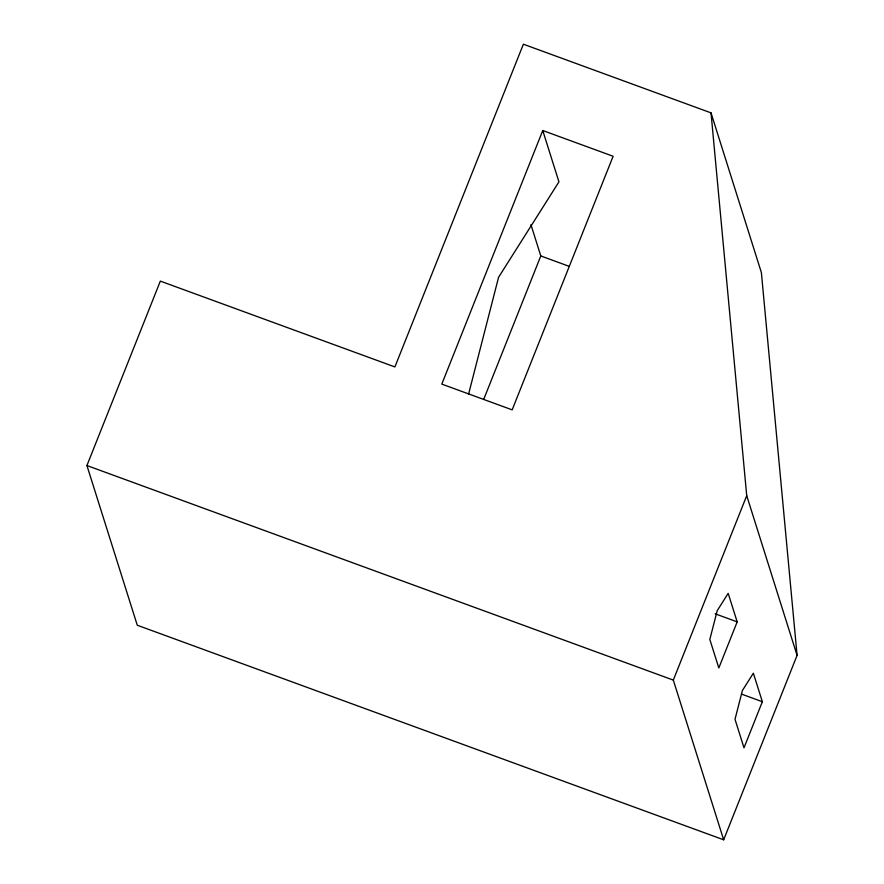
<?xml version="1.0" encoding="UTF-8"?>
<svg xmlns="http://www.w3.org/2000/svg" width="884" height="884" viewBox="0 0 884 884"><rect width="100%" height="100%" fill="white"/><g stroke="black" fill="none" stroke-linecap="round" stroke-linejoin="round"><path stroke-width="1.33" d="M468.564 394.231L498.576 277.278L558.942 181.861L542.754 130.523L613.12 156.269L512.168 409.856L441.801 384.109L542.754 130.523M86.919 465.536L160.335 281.112L394.894 366.937L523.372 44.2L711.023 112.865L761.378 272.559L797.081 655.375L723.664 839.8L137.274 625.242L86.919 465.536L673.31 680.094L723.664 839.8M483.703 399.391L540.798 255.951L530.941 224.658M673.31 680.094L746.726 495.681L711.023 112.865M737.179 621.872L718.825 667.972L709.83 639.452L717.211 610.7L728.184 593.352L737.179 621.872L715.178 613.816M762.351 701.719L743.996 747.831L735.013 719.311L742.383 690.548L753.367 673.199L762.351 701.719L741.643 694.139M540.798 255.951L569.152 266.327M746.726 495.681L797.081 655.375"/></g></svg>
